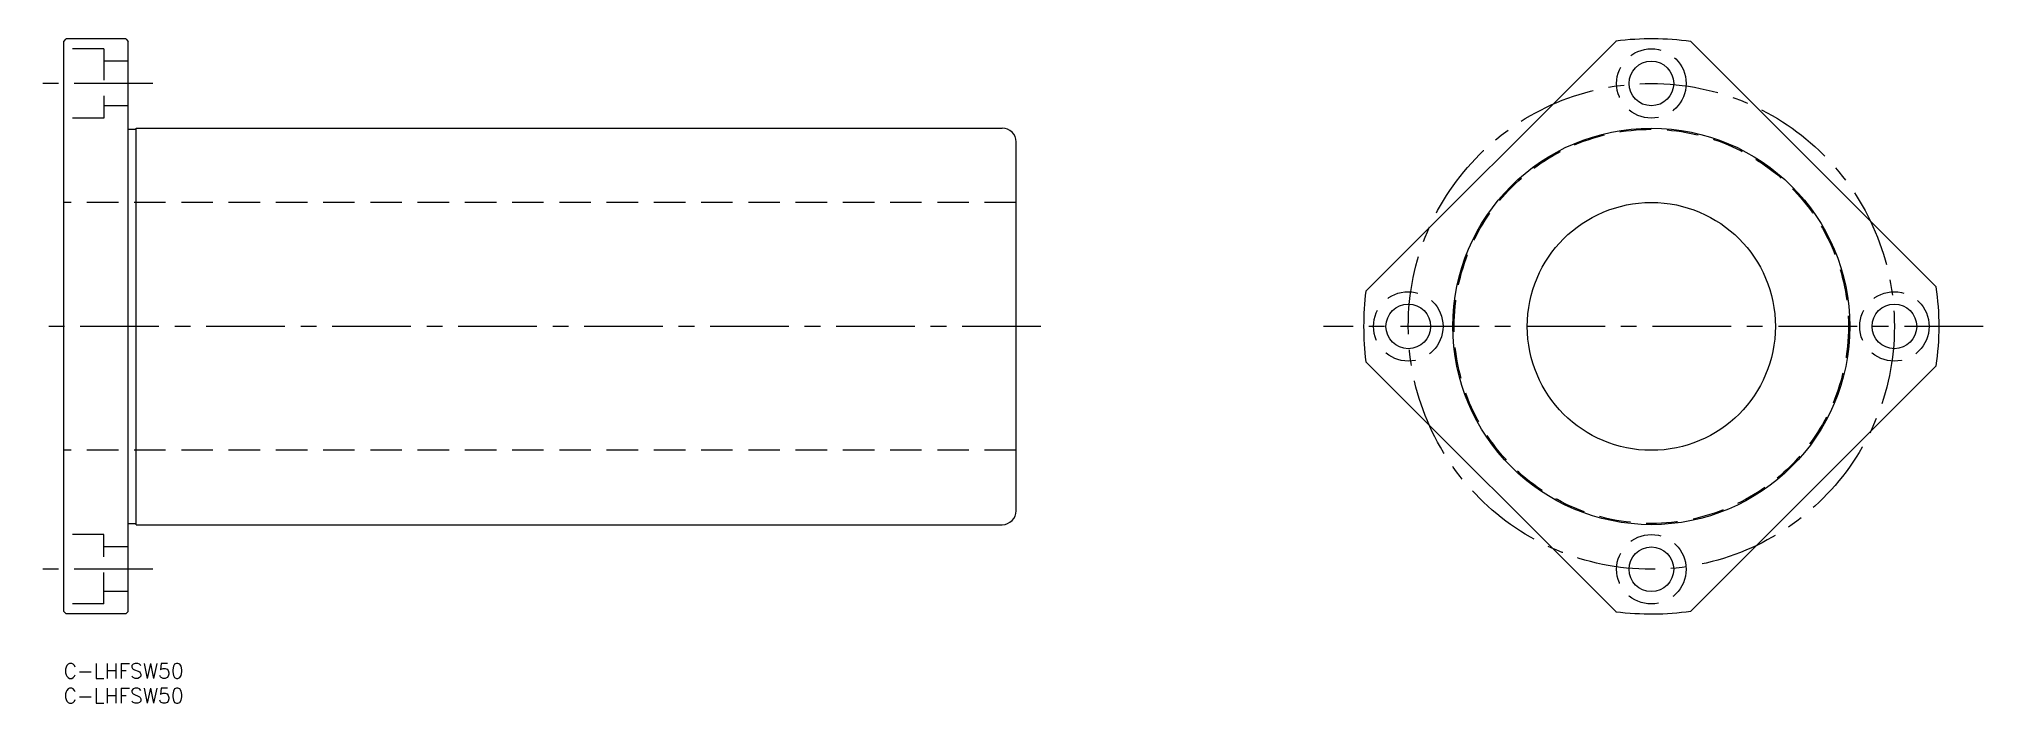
# Model space of a CAD drawing. Extents: x -5 to 387, y -8 to 126.
import ezdxf

# ---------------------------------------------------------------- set-up
doc = ezdxf.new("R2010")
doc.units = 0
doc.header["$LTSCALE"] = 0.5
doc.linetypes.add('CENTER', pattern=[50.8, 31.75, -6.35, 6.35, -6.35])
doc.linetypes.add('DASHED', pattern=[19.05, 12.7, -6.35])
for name, color, linetype in [('MSM_CENTER', 1, 'CENTER'), ('MSM_CONTINUOUS', 7, 'CONTINUOUS'), ('MSM_DASHED', 4, 'DASHED'), ('MSM_PART_NUMBER', 7, 'CONTINUOUS')]:
    doc.layers.add(name, color=color, linetype=linetype)
doc.styles.get("Standard").update_dxf_attribs({"font": 'txt.shx', "height": 3, "bigfont": 'bigfont.shx'})

# ---------------------------------------------------------------- blocks, each defined once
blk = doc.blocks.new('*U26')
at = {"layer": 'MSM_PART_NUMBER'}
blk.add_text('C-LHFSW50', height=3, dxfattribs=at).set_placement((0, -3))
blk = doc.blocks.new('*U27')
at = {"layer": 'MSM_PART_NUMBER'}
blk.add_text('C-LHFSW50', height=3, dxfattribs=at).set_placement((0, -8))

msp = doc.modelspace()

# ---------------------------------------------------------------- linework, layer by layer
at = {"layer": 'MSM_CENTER'}
for p, q in [((18, 117), (-5, 117)), ((197, 68), (-5, 68)), ((386.94, 68), (253.99, 68)), ((18, 19), (-5, 19))]:
    msp.add_line(p, q, dxfattribs=at)
msp.add_circle((320.06, 68), 49, dxfattribs=at)
at = {"layer": 'MSM_CONTINUOUS'}
for p, q in [((0, 125.5), (0.5, 126)), ((0, 10.5), (0, 125.5)), ((12.5, 126), (0.5, 126)), ((12.5, 126), (13, 125.5)), ((13, 10.5), (13, 125.5)), ((262.5, 75.13), (312.94, 125.56)), ((328.03, 125.45), (377.51, 75.97)), ((13, 107.75), (14.6, 107.75)), ((14.6, 108), (189.2, 108)), ((14.6, 28), (14.6, 108)), ((192, 30.8), (192, 105.2)), ((312.94, 10.44), (262.5, 60.87)), ((377.51, 60.03), (328.03, 10.55)), ((13, 28.25), (14.6, 28.25)), ((14.6, 28), (189.2, 28)), ((0.5, 10), (0, 10.5)), ((12.5, 10), (0.5, 10)), ((12.5, 10), (13, 10.5))]:
    msp.add_line(p, q, dxfattribs=at)
for centre, radius in [((320.06, 117), 4.5), ((320.06, 68), 40), ((320.06, 68), 25), ((271.06, 68), 4.5), ((369.06, 68), 4.5), ((320.06, 19), 4.5)]:
    msp.add_circle(centre, radius, dxfattribs=at)
for centre, radius, start, end in [((320.06, 68), 58, 82.1035, 97.0604), ((189.2, 105.2), 2.8, 0, 90), ((320.06, 68), 58, 172.9396, 187.0604), ((320.06, 68), 58, 352.1035, 7.8965), ((189.2, 30.8), 2.8, 270, 0), ((320.06, 68), 58, 262.9396, 277.8965)]:
    msp.add_arc(centre, radius, start, end, dxfattribs=at)
at = {"layer": 'MSM_DASHED'}
for p, q in [((8.1, 124), (0, 124)), ((8.1, 124), (8.1, 110)), ((13, 121.5), (8.1, 121.5)), ((8.1, 110), (0, 110)), ((13, 112.5), (8.1, 112.5)), ((192, 93), (0, 93)), ((192, 43), (0, 43)), ((8.1, 26), (0, 26)), ((8.1, 12), (8.1, 26)), ((13, 23.5), (8.1, 23.5)), ((8.1, 12), (0, 12)), ((13, 14.5), (8.1, 14.5))]:
    msp.add_line(p, q, dxfattribs=at)
for centre, radius in [((320.06, 117), 7), ((320.06, 68), 39.75), ((271.06, 68), 7), ((369.06, 68), 7), ((320.06, 19), 7)]:
    msp.add_circle(centre, radius, dxfattribs=at)

# ---------------------------------------------------------------- block references
at = {"layer": 'MSM_CONTINUOUS'}
for name in ['*U26', '*U27']:
    msp.add_blockref(name, (0, 0), dxfattribs=at)

doc.saveas('drawing.dxf')
